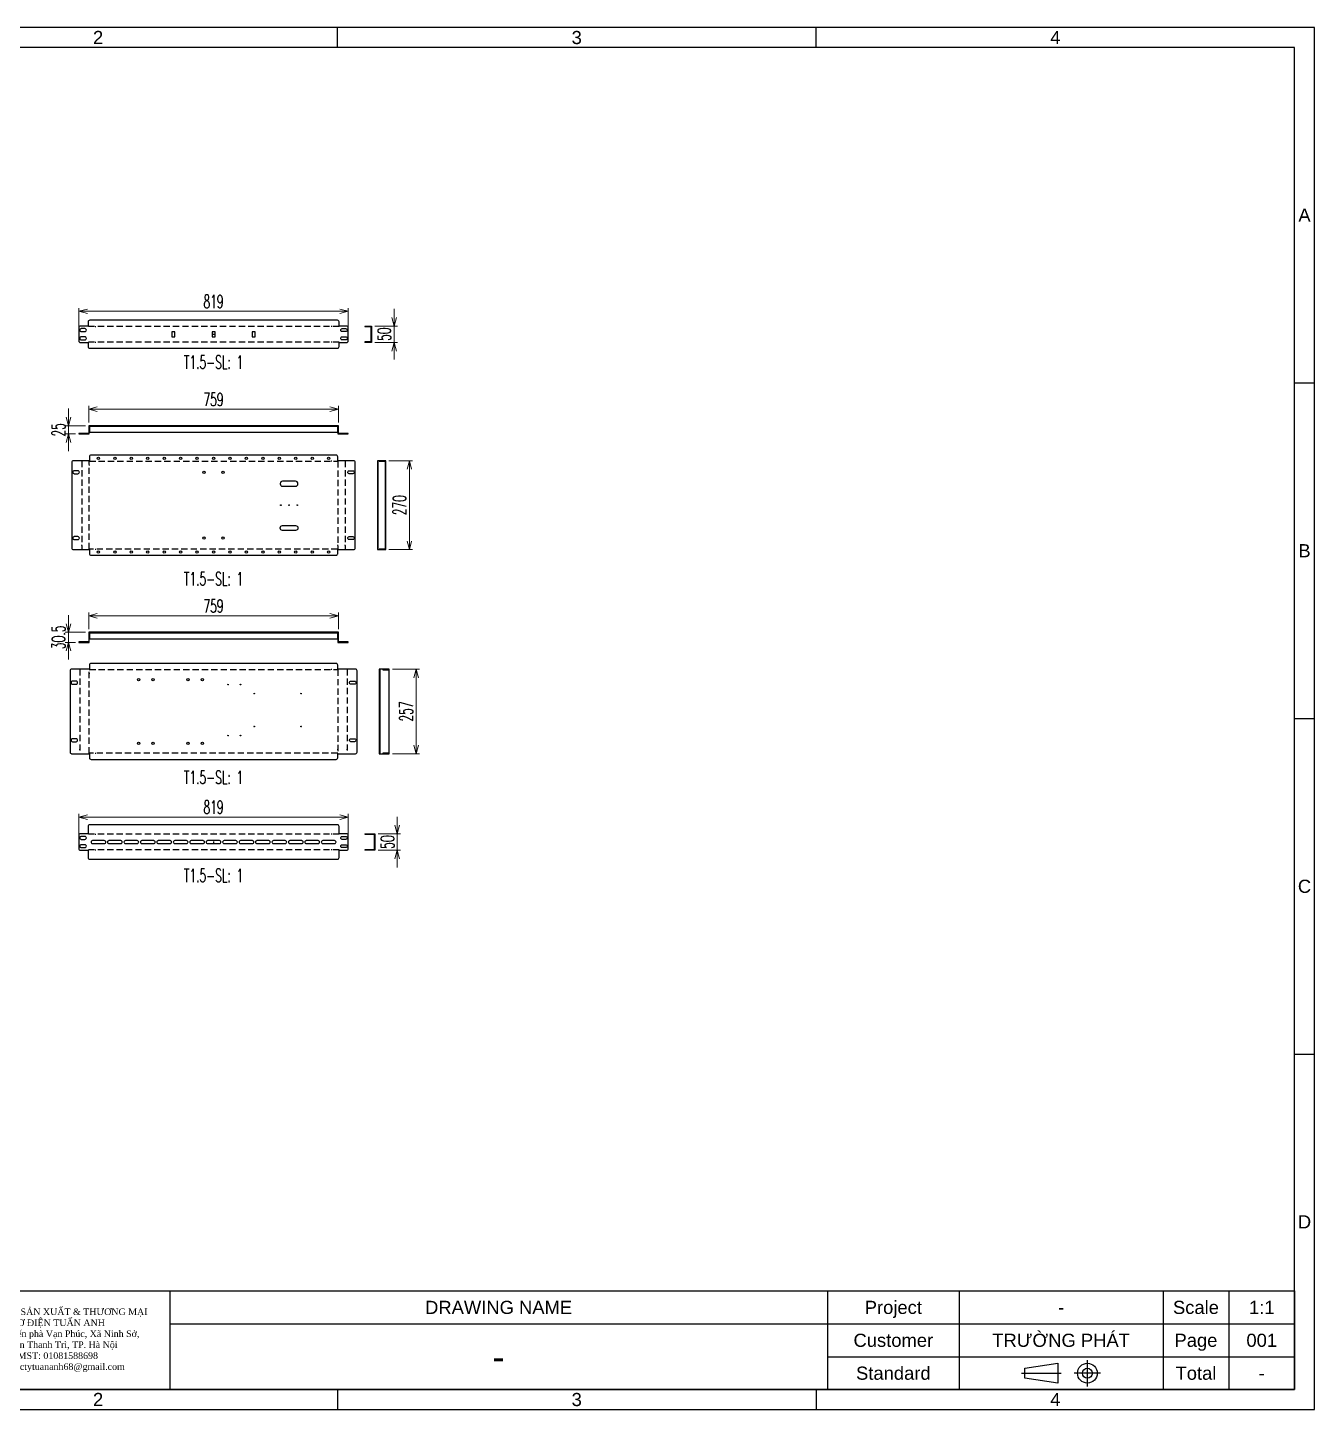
# Model space of a CAD drawing. Header units: millimetres. Extents: x 28713 to 59118, y -54378 to -19615.
# Drawn here: x 55207 to 59118, y -27993 to -23793 of the extents above; entities that cross this region are included whole.
import ezdxf
from ezdxf.enums import TextEntityAlignment as Align

# ---------------------------------------------------------------- set-up
doc = ezdxf.new("R2010")
doc.units = ezdxf.units.MM
doc.header["$LTSCALE"] = 3
doc.linetypes.add('HIDDEN', pattern=[9.525, 6.35, -3.175])
for name, color, linetype in [('@.HIDDEN', 8, 'HIDDEN'), ('@.TEXT', 7, 'Continuous'), ('@.VISIBLE', 7, 'Continuous'), ('dim', 7, 'Continuous'), ('S-DIM', 7, 'Continuous')]:
    doc.layers.add(name, color=color, linetype=linetype)
doc.styles.add('Ann_w01', font='romans.shx', dxfattribs={"width": 0.6, "bigfont": 'chineset.shx'})
doc.styles.add('Arial', font='arial.ttf')
doc.dimstyles.new('Dim 01_SC20', dxfattribs={"dimscale": 20, "dimtxt": 2, "dimasz": 1.3, "dimexe": 0.5, "dimexo": 0.5, "dimgap": 0.5, "dimtad": 1, "dimdec": 1, "dimzin": 12, "dimdsep": 46, "dimtxsty": 'Ann_w01', "dimblk": 'OPEN30', "dimcen": 1.5, "dimclrd": 6, "dimclre": 6, "dimclrt": 3, "dimadec": 1, "dimazin": 3, "dimtm": 1e-09, "dimtfac": 1, "dimtdec": 1, "dimtix": 1, "dimtmove": 0, "dimatfit": 3, "dimldrblk": 'OPEN30', "dimfxl": 1, "dimtolj": 1, "dimlwd": 20, "dimlwe": 20, "dimarcsym": 0})

# ---------------------------------------------------------------- blocks, each defined once
blk = doc.blocks.new('Standard ISO')
at = {"color": 6}
for p, q in [((-6, 0), (0, 0)), ((6, 0), (2, 0)), ((4, -2), (4, 2))]:
    blk.add_line(p, q, dxfattribs=at)
blk.add_lwpolyline([(-0.5, 1.5), (-0.5, -1.5), (-5.5, -0.75), (-5.5, 0.75), (-0.5, 1.5)])
for radius in [1.5, 0.75]:
    blk.add_circle((4, 0), radius)
blk = doc.blocks.new('A$C4dbb82d6')
at = {"layer": '@.VISIBLE'}
h = blk.add_hatch(color=30, dxfattribs=at)
h.dxf.hatch_style = 1
h.paths.add_polyline_path([(0.21, 4.97), (3.62, 1.56), (3.62, 5.97), (1.92, 5.97), (1.3, 5.35), (3.12, 5.35), (3.12, 2.59), (0.74, 4.97), (3.75, 7.98), (3.75, 8.51)])
h = blk.add_hatch(color=150, dxfattribs=at)
h.dxf.hatch_style = 1
h.paths.add_polyline_path([(6.76, 4.97), (4.37, 2.59), (4.37, 5.35), (6.2, 5.35), (5.58, 5.97), (3.88, 5.97), (3.88, 1.56), (7.29, 4.97), (3.75, 8.51), (3.75, 7.98)])
at = {"layer": '@.VISIBLE', "color": 30}
blk.add_lwpolyline([(3.62, 5.97), (3.62, 1.56), (0.21, 4.97), (3.75, 8.51), (3.75, 7.98), (0.74, 4.97), (3.12, 2.59), (3.12, 5.35), (1.3, 5.35), (1.92, 5.97)], close=True, dxfattribs=at)
at = {"layer": '@.VISIBLE', "color": 150}
blk.add_lwpolyline([(3.88, 5.97), (3.88, 1.56), (7.29, 4.97), (3.75, 8.51), (3.75, 7.98), (6.76, 4.97), (4.37, 2.59), (4.37, 5.35), (6.2, 5.35), (5.58, 5.97)], close=True, dxfattribs=at)
at = {"layer": '@.VISIBLE', "color": 30, "insert": (3.75, 0.51), "char_height": 1, "attachment_point": 5, "style": 'Ann_w01'}
blk.add_mtext_dynamic_manual_height_columns('{\\fArial|b1|i0|c0|p34;\\W1;TUAN ANH}', width=7.5, gutter_width=49.6, heights=[0], dxfattribs=at)
blk = doc.blocks.new('KHUNG BAN VE (Made by Tung)')
at = {"layer": '@.VISIBLE', "color": 8}
for p, q in [((75.75, 207), (75.75, 210)), ((148.5, 207), (148.5, 210)), ((221.25, 207), (221.25, 210)), ((3, 156), (0, 156)), ((294, 156), (297, 156)), ((3, 105), (0, 105)), ((294, 105), (297, 105)), ((3, 54), (0, 54)), ((294, 54), (297, 54)), ((23, 18), (23, 3)), ((53, 18), (53, 3)), ((73, 18), (73, 3)), ((123, 18), (123, 3)), ((223, 18), (223, 3)), ((243, 18), (243, 3)), ((274, 18), (274, 3)), ((284, 18), (284, 3)), ((3, 13), (73, 13)), ((123, 13), (294, 13)), ((3, 8), (73, 8)), ((23, 8), (3, 3)), ((223, 8), (294, 8)), ((75.75, 3), (75.75, 0)), ((148.5, 3), (148.5, 0)), ((221.25, 3), (221.25, 0))]:
    blk.add_line(p, q, dxfattribs=at)
for points in [[(0, 0), (297, 0), (297, 210), (0, 210)], [(3, 3), (294, 3), (294, 207), (3, 207)], [(3, 18), (294, 18), (294, 3), (3, 3)]]:
    blk.add_lwpolyline(points, close=True, dxfattribs=at)
at = {"xscale": 1.5, "yscale": 1.5, "zscale": 1.5}
blk.add_blockref('A$C4dbb82d6', (77.375, 4.041), dxfattribs=at)
blk.add_blockref('Standard ISO', (258.5, 5.5))
at = {"layer": '@.TEXT', "color": 1, "style": 'Arial'}
for s, p in [('1', (39.375, 208.5)), ('2', (112.125, 208.5)), ('3', (184.875, 208.5)), ('4', (257.625, 208.5)), ('A', (1.5, 181.5)), ('A', (295.5, 181.5)), ('B', (1.5, 130.5)), ('B', (295.5, 130.5)), ('C', (1.5, 79.5)), ('C', (295.5, 79.5)), ('D', (1.5, 28.5)), ('D', (295.5, 28.5)), ('30/07/2026', (63, 15.5)), ('30/07/2026', (63, 10.5)), ('1', (39.375, 1.5)), ('2', (112.125, 1.5)), ('3', (184.875, 1.5)), ('4', (257.625, 1.5))]:
    blk.add_text(s, height=2, dxfattribs=at).set_placement(p, align=Align.MIDDLE_CENTER)
at = {"layer": '@.TEXT', "color": 2, "style": 'Arial'}
for s, p in [('Designer', (13, 15.5)), ('DRAWING NAME', (173, 15.5)), ('Project', (233, 15.5)), ('Scale', (279, 15.5)), ('Approved', (13, 10.5)), ('Customer', (233, 10.5)), ('Page', (279, 10.5)), ('Name', (38, 5.5)), ('Date', (63, 5.5)), ('Standard', (233, 5.5)), ('Total', (279, 5.5))]:
    blk.add_text(s, height=2, dxfattribs=at).set_placement(p, align=Align.MIDDLE_CENTER)
at = {"layer": '@.TEXT', "color": 1, "style": 'Arial'}
for tag, height, p in [('DESIGNER_NAME', 2, (38, 15.5)), ('PROJECT_CODE', 2, (258.5, 15.5)), ('SCALE', 2, (289, 15.5)), ('APPROVED_NAME', 2, (38, 10.5)), ('CUSTOMER_NAME', 2, (258.5, 10.5)), ('PAGE', 2, (289, 10.5)), ('DRAWING_NAME', 4, (173, 8)), ('TOTAL', 2, (289, 5.5))]:
    blk.add_attdef(tag, text='', height=height, dxfattribs=at).set_placement(p, align=Align.MIDDLE_CENTER)
at = {"layer": '@.VISIBLE', "color": 30, "insert": (106, 10.5), "char_height": 1, "attachment_point": 5, "style": 'Ann_w01'}
blk.add_mtext_dynamic_manual_height_columns('{\\fTimes New Roman|b0|i0|c0|p18;\\W1;CTY TNHH SẢN XUẤT & THƯƠNG MẠI CƠ ĐIỆN TUẤN ANH\\PĐịa chỉ: Bến phà Vạn Phúc, Xã Ninh Sở, Huyện Thanh Trì, TP. Hà Nội\\PMST: 01081588698\\PEmail: ctytuananh68@gmail.com}', width=28.70976, gutter_width=99.197, heights=[0], dxfattribs=at)
blk = doc.blocks.new('Oval 20x9')
at = {"layer": '@.VISIBLE', "color": 2}
blk.add_lwpolyline([(-5.5, -4.5), (5.5, -4.5, 0.414214), (10, 0), (10, 0, 0.414214), (5.5, 4.5), (-5.5, 4.5, 0.414214), (-10, 0), (-10, 0, 0.414214)], format="xyb", close=True, dxfattribs=at)
blk = doc.blocks.new('_Open30')
at = {"color": 0, "linetype": 'ByBlock', "lineweight": -2}
for p, q in [((-1, 0.27), (0, 0)), ((0, 0), (-1, -0.27)), ((0, 0), (-1, 0))]:
    blk.add_line(p, q, dxfattribs=at)
blk = doc.blocks.new('*D217')
at = {"layer": 'Defpoints', "color": 0, "transparency": 16777216}
for p in [(56151.3, -24953.1), (55392.3, -25003), (56151.3, -25003)]:
    blk.add_point(p, dxfattribs=at)
at = {"layer": 'dim', "color": 6, "lineweight": 20, "transparency": 16777216}
for p, q in [((55392.3, -24993), (55392.3, -24943.1)), ((56151.3, -24993), (56151.3, -24943.1)), ((55418.3, -24953.1), (56125.3, -24953.1))]:
    blk.add_line(p, q, dxfattribs=at)
at = {"layer": 'dim', "color": 6, "lineweight": 20, "transparency": 16777216, "xscale": 26, "yscale": 26, "zscale": 26, "rotation": 180}
blk.add_blockref('_Open30', (55392.3, -24953.1), dxfattribs=at)
at = {"layer": 'dim', "color": 6, "lineweight": 20, "transparency": 16777216, "xscale": 26, "yscale": 26, "zscale": 26}
blk.add_blockref('_Open30', (56151.3, -24953.1), dxfattribs=at)
at = {"layer": 'dim', "color": 3, "transparency": 16777216, "insert": (55771.8, -24923.1), "char_height": 40, "attachment_point": 5, "style": 'Ann_w01'}
blk.add_mtext('\\A1;759', dxfattribs=at)
blk = doc.blocks.new('*D218')
at = {"layer": 'Defpoints', "color": 0, "transparency": 16777216}
for p in [(55330.5, -25003), (55362.3, -25028), (55392.3, -25003)]:
    blk.add_point(p, dxfattribs=at)
at = {"layer": 'dim', "color": 6, "lineweight": 20, "transparency": 16777216}
for p, q in [((55330.5, -24977), (55330.5, -24951)), ((55382.3, -25003), (55320.5, -25003)), ((55352.3, -25028), (55320.5, -25028)), ((55330.5, -25028), (55330.5, -25003)), ((55330.5, -25054), (55330.5, -25080))]:
    blk.add_line(p, q, dxfattribs=at)
at = {"layer": 'dim', "color": 6, "lineweight": 20, "transparency": 16777216, "xscale": 26, "yscale": 26, "zscale": 26}
for p, rotation in [((55330.5, -25003), 270), ((55330.5, -25028), 90)]:
    blk.add_blockref('_Open30', p, dxfattribs=dict(at, rotation=rotation))
at = {"layer": 'dim', "color": 3, "transparency": 16777216, "insert": (55300.5, -25015.5), "char_height": 40, "attachment_point": 5, "rotation": 90, "style": 'Ann_w01'}
blk.add_mtext('\\A1;25', dxfattribs=at)
blk = doc.blocks.new('*D219')
at = {"layer": 'Defpoints', "color": 0, "transparency": 16777216}
for p in [(55362.3, -24655.3), (55362.3, -24745), (56181.3, -24745)]:
    blk.add_point(p, dxfattribs=at)
at = {"layer": 'dim', "color": 6, "lineweight": 20, "transparency": 16777216}
for p, q in [((55362.3, -24735), (55362.3, -24645.3)), ((56181.3, -24735), (56181.3, -24645.3)), ((56155.3, -24655.3), (55388.3, -24655.3))]:
    blk.add_line(p, q, dxfattribs=at)
at = {"layer": 'dim', "color": 6, "lineweight": 20, "transparency": 16777216, "xscale": 26, "yscale": 26, "zscale": 26, "rotation": 180}
blk.add_blockref('_Open30', (55362.3, -24655.3), dxfattribs=at)
at = {"layer": 'dim', "color": 6, "lineweight": 20, "transparency": 16777216, "xscale": 26, "yscale": 26, "zscale": 26}
blk.add_blockref('_Open30', (56181.3, -24655.3), dxfattribs=at)
at = {"layer": 'dim', "color": 3, "transparency": 16777216, "insert": (55771.8, -24625.3), "char_height": 40, "attachment_point": 5, "style": 'Ann_w01'}
blk.add_mtext('\\A1;819', dxfattribs=at)
blk = doc.blocks.new('*D223')
at = {"layer": 'Defpoints', "color": 0, "transparency": 16777216}
for p in [(56151.3, -25581.1), (55392.3, -25631), (56151.3, -25631)]:
    blk.add_point(p, dxfattribs=at)
at = {"layer": 'dim', "color": 6, "lineweight": 20, "transparency": 16777216}
for p, q in [((55392.3, -25621), (55392.3, -25571.1)), ((56151.3, -25621), (56151.3, -25571.1)), ((55418.3, -25581.1), (56125.3, -25581.1))]:
    blk.add_line(p, q, dxfattribs=at)
at = {"layer": 'dim', "color": 6, "lineweight": 20, "transparency": 16777216, "xscale": 26, "yscale": 26, "zscale": 26, "rotation": 180}
blk.add_blockref('_Open30', (55392.3, -25581.1), dxfattribs=at)
at = {"layer": 'dim', "color": 6, "lineweight": 20, "transparency": 16777216, "xscale": 26, "yscale": 26, "zscale": 26}
blk.add_blockref('_Open30', (56151.3, -25581.1), dxfattribs=at)
at = {"layer": 'dim', "color": 3, "transparency": 16777216, "insert": (55771.8, -25551.1), "char_height": 40, "attachment_point": 5, "style": 'Ann_w01'}
blk.add_mtext('\\A1;759', dxfattribs=at)
blk = doc.blocks.new('*D224')
at = {"layer": 'Defpoints', "color": 0, "transparency": 16777216}
for p in [(55330.5, -25631), (55362.3, -25661.5), (55392.3, -25631)]:
    blk.add_point(p, dxfattribs=at)
at = {"layer": 'dim', "color": 6, "lineweight": 20, "transparency": 16777216}
for p, q in [((55330.5, -25605), (55330.5, -25579)), ((55382.3, -25631), (55320.5, -25631)), ((55352.3, -25661.5), (55320.5, -25661.5)), ((55330.5, -25661.5), (55330.5, -25631)), ((55330.5, -25687.5), (55330.5, -25713.5))]:
    blk.add_line(p, q, dxfattribs=at)
at = {"layer": 'dim', "color": 6, "lineweight": 20, "transparency": 16777216, "xscale": 26, "yscale": 26, "zscale": 26}
for p, rotation in [((55330.5, -25631), 270), ((55330.5, -25661.5), 90)]:
    blk.add_blockref('_Open30', p, dxfattribs=dict(at, rotation=rotation))
at = {"layer": 'dim', "color": 3, "transparency": 16777216, "insert": (55300.5, -25646.3), "char_height": 40, "attachment_point": 5, "rotation": 90, "style": 'Ann_w01'}
blk.add_mtext('\\A1;30.5', dxfattribs=at)
blk = doc.blocks.new('*D225')
at = {"layer": 'Defpoints', "color": 0, "transparency": 16777216}
for p in [(55362.3, -26192.6), (55362.3, -26288.6), (56181.3, -26288.6)]:
    blk.add_point(p, dxfattribs=at)
at = {"layer": 'dim', "color": 6, "lineweight": 20, "transparency": 16777216}
for p, q in [((55362.3, -26278.6), (55362.3, -26182.6)), ((56155.3, -26192.6), (55388.3, -26192.6)), ((56181.3, -26278.6), (56181.3, -26182.6))]:
    blk.add_line(p, q, dxfattribs=at)
at = {"layer": 'dim', "color": 6, "lineweight": 20, "transparency": 16777216, "xscale": 26, "yscale": 26, "zscale": 26, "rotation": 180}
blk.add_blockref('_Open30', (55362.3, -26192.6), dxfattribs=at)
at = {"layer": 'dim', "color": 6, "lineweight": 20, "transparency": 16777216, "xscale": 26, "yscale": 26, "zscale": 26}
blk.add_blockref('_Open30', (56181.3, -26192.6), dxfattribs=at)
at = {"layer": 'dim', "color": 3, "transparency": 16777216, "insert": (55771.8, -26162.6), "char_height": 40, "attachment_point": 5, "style": 'Ann_w01'}
blk.add_mtext('\\A1;819', dxfattribs=at)
blk = doc.blocks.new('*D226')
at = {"layer": 'Defpoints', "color": 0, "transparency": 16777216}
for p in [(56252, -24700), (56252, -24750), (56320.8, -24750)]:
    blk.add_point(p, dxfattribs=at)
at = {"layer": 'S-DIM', "color": 6, "lineweight": 20, "transparency": 16777216}
for p, q in [((56320.8, -24674), (56320.8, -24648)), ((56262, -24700), (56330.8, -24700)), ((56320.8, -24700), (56320.8, -24750)), ((56262, -24750), (56330.8, -24750)), ((56320.8, -24776), (56320.8, -24802))]:
    blk.add_line(p, q, dxfattribs=at)
at = {"layer": 'S-DIM', "color": 6, "lineweight": 20, "transparency": 16777216, "xscale": 26, "yscale": 26, "zscale": 26}
for p, rotation in [((56320.8, -24700), 270), ((56320.8, -24750), 90)]:
    blk.add_blockref('_Open30', p, dxfattribs=dict(at, rotation=rotation))
at = {"layer": 'S-DIM', "color": 3, "transparency": 16777216, "insert": (56290.8, -24725), "char_height": 40, "attachment_point": 5, "rotation": 90, "style": 'Ann_w01'}
blk.add_mtext('\\A1;50', dxfattribs=at)
blk = doc.blocks.new('*D227')
at = {"layer": 'Defpoints', "color": 0, "transparency": 16777216}
for p in [(56295.2, -25109.6), (56295.2, -25379.6), (56367.1, -25379.6)]:
    blk.add_point(p, dxfattribs=at)
at = {"layer": 'S-DIM', "color": 6, "lineweight": 20, "transparency": 16777216}
for p, q in [((56305.2, -25109.6), (56377.1, -25109.6)), ((56367.1, -25135.6), (56367.1, -25353.6)), ((56305.2, -25379.6), (56377.1, -25379.6))]:
    blk.add_line(p, q, dxfattribs=at)
at = {"layer": 'S-DIM', "color": 6, "lineweight": 20, "transparency": 16777216, "xscale": 26, "yscale": 26, "zscale": 26}
for p, rotation in [((56367.1, -25109.6), 90), ((56367.1, -25379.6), 270)]:
    blk.add_blockref('_Open30', p, dxfattribs=dict(at, rotation=rotation))
at = {"layer": 'S-DIM', "color": 3, "transparency": 16777216, "insert": (56337.1, -25244.6), "char_height": 40, "attachment_point": 5, "rotation": 90, "style": 'Ann_w01'}
blk.add_mtext('\\A1;270', dxfattribs=at)
blk = doc.blocks.new('*D228')
at = {"layer": 'Defpoints', "color": 0, "transparency": 16777216}
for p in [(56306.2, -25743.1), (56306.2, -26000.1), (56387.5, -26000.1)]:
    blk.add_point(p, dxfattribs=at)
at = {"layer": 'S-DIM', "color": 6, "lineweight": 20, "transparency": 16777216}
for p, q in [((56316.2, -25743.1), (56397.5, -25743.1)), ((56387.5, -25769.1), (56387.5, -25974.1)), ((56316.2, -26000.1), (56397.5, -26000.1))]:
    blk.add_line(p, q, dxfattribs=at)
at = {"layer": 'S-DIM', "color": 6, "lineweight": 20, "transparency": 16777216, "xscale": 26, "yscale": 26, "zscale": 26}
for p, rotation in [((56387.5, -25743.1), 90), ((56387.5, -26000.1), 270)]:
    blk.add_blockref('_Open30', p, dxfattribs=dict(at, rotation=rotation))
at = {"layer": 'S-DIM', "color": 3, "transparency": 16777216, "insert": (56357.5, -25871.6), "char_height": 40, "attachment_point": 5, "rotation": 90, "style": 'Ann_w01'}
blk.add_mtext('\\A1;257', dxfattribs=at)
blk = doc.blocks.new('*D229')
at = {"layer": 'Defpoints', "color": 0, "transparency": 16777216}
for p in [(56262, -26243.6), (56262, -26293.6), (56330.5, -26293.6)]:
    blk.add_point(p, dxfattribs=at)
at = {"layer": 'S-DIM', "color": 6, "lineweight": 20, "transparency": 16777216}
for p, q in [((56330.5, -26217.6), (56330.5, -26191.6)), ((56272, -26243.6), (56340.5, -26243.6)), ((56330.5, -26243.6), (56330.5, -26293.6)), ((56272, -26293.6), (56340.5, -26293.6)), ((56330.5, -26319.6), (56330.5, -26345.6))]:
    blk.add_line(p, q, dxfattribs=at)
at = {"layer": 'S-DIM', "color": 6, "lineweight": 20, "transparency": 16777216, "xscale": 26, "yscale": 26, "zscale": 26}
for p, rotation in [((56330.5, -26243.6), 270), ((56330.5, -26293.6), 90)]:
    blk.add_blockref('_Open30', p, dxfattribs=dict(at, rotation=rotation))
at = {"layer": 'S-DIM', "color": 3, "transparency": 16777216, "insert": (56300.5, -26268.6), "char_height": 40, "attachment_point": 5, "rotation": 90, "style": 'Ann_w01'}
blk.add_mtext('\\A1;50', dxfattribs=at)

msp = doc.modelspace()

# ---------------------------------------------------------------- linework, layer by layer
for p, q in [((56271.75, -25109.6), (56271.75, -25379.6)), ((56270.25, -25144.6), (56271.75, -25144.6)), ((56270.25, -25344.6), (56271.75, -25344.6)), ((56277.25, -25743.08), (56277.25, -26000.08)), ((56275.75, -25784.08), (56277.25, -25784.08)), ((56275.75, -25959.08), (56277.25, -25959.08))]:
    msp.add_line(p, q)
for points in [[(55645.31, -24732.54), (55654.31, -24732.54), (55654.31, -24717.54), (55645.31, -24717.54)], [(55767.31, -24732.54), (55776.31, -24732.54), (55776.31, -24717.54), (55767.31, -24717.54)], [(55889.31, -24732.54), (55898.31, -24732.54), (55898.31, -24717.54), (55889.31, -24717.54)], [(56270.25, -25379.6), (56295.25, -25379.6), (56295.25, -25109.6), (56270.25, -25109.6)], [(56275.75, -26000.08), (56306.25, -26000.08), (56306.25, -25743.08), (56275.75, -25743.08)]]:
    msp.add_lwpolyline(points, close=True)
for points in [[(56275.25, -25109.6), (56275.25, -25111.1), (56293.75, -25111.1), (56293.75, -25378.1), (56275.25, -25378.1), (56275.25, -25379.6)], [(56286.25, -25743.08), (56286.25, -25744.58), (56304.75, -25744.58), (56304.75, -25998.58), (56286.25, -25998.58), (56286.25, -26000.08)]]:
    msp.add_lwpolyline(points)
for points in [[(55981.51, -25187.05), (56021.43, -25187.05, 0.4142136), (56028.43, -25180.05), (56028.43, -25179.05, 0.4142136), (56021.43, -25172.05), (55981.51, -25172.05, 0.4142136), (55974.51, -25179.05), (55974.51, -25180.05, 0.4142136)], [(55981.51, -25306.56), (56021.43, -25306.56, -0.4142136), (56028.43, -25313.56), (56028.43, -25314.56, -0.4142136), (56021.43, -25321.56), (55981.51, -25321.56, -0.4142136), (55974.51, -25314.56), (55974.51, -25313.56, -0.4142136)]]:
    msp.add_lwpolyline(points, format="xyb", close=True)
for centre, radius in [((55742.81, -25144.6), 3.75), ((55800.81, -25144.6), 3.75), ((55976.47, -25244.6), 1), ((56001.47, -25244.6), 1), ((56026.47, -25244.6), 1), ((55742.81, -25344.6), 3.75), ((55800.81, -25344.6), 3.75), ((55543.81, -25774.58), 3.5), ((55587.81, -25774.58), 3.5), ((55693.81, -25774.58), 3.5), ((55737.81, -25774.58), 3.5), ((55815.81, -25789.91), 1), ((55853.81, -25789.91), 1), ((55895.81, -25817.41), 1), ((56037.81, -25817.41), 1), ((55815.81, -25944.91), 1), ((55853.81, -25944.91), 1), ((55895.81, -25917.41), 1), ((56037.81, -25917.41), 1), ((55543.81, -25968.58), 3.5), ((55587.81, -25968.58), 3.5), ((55693.81, -25968.58), 3.5), ((55737.81, -25968.58), 3.5)]:
    msp.add_circle(centre, radius)
at = {"layer": '@.HIDDEN', "linetype": 'HIDDEN'}
for p, q in [((55770.31, -24725.04), (55773.31, -24725.04)), ((55771.81, -24723.54), (55771.81, -24726.54)), ((55371.21, -25109.6), (55371.21, -25379.6)), ((56172.41, -25109.6), (56172.41, -25379.6)), ((55365.71, -25743.08), (55365.71, -26000.08)), ((56177.91, -25743.08), (56177.91, -26000.08)), ((55770.31, -26268.58), (55773.31, -26268.58)), ((55771.81, -26267.08), (55771.81, -26270.08))]:
    msp.add_line(p, q, dxfattribs=at)
for points in [[(56153.31, -24701.34), (55390.31, -24701.34)], [(56153.31, -24748.74), (55390.31, -24748.74)], [(56153.31, -26244.88), (55390.31, -26244.88)], [(56153.31, -26292.28), (55390.31, -26292.28)]]:
    msp.add_lwpolyline(points, dxfattribs=at)
for points in [[(56150.01, -25378.3), (55393.61, -25378.3), (55393.61, -25110.9), (56150.01, -25110.9)], [(56150.01, -25998.78), (55393.61, -25998.78), (55393.61, -25744.38), (56150.01, -25744.38)]]:
    msp.add_lwpolyline(points, close=True, dxfattribs=at)
at = {"layer": '@.VISIBLE'}
for p, q in [((55390.31, -24700.04), (55390.31, -24701.34)), ((56153.31, -24700.04), (56153.31, -24701.34)), ((56232.02, -24700.04), (56232.02, -24701.54)), ((56252.02, -24712.54), (56250.52, -24712.54)), ((56252.02, -24737.54), (56250.52, -24737.54)), ((55390.31, -24750.04), (55390.31, -24748.74)), ((56153.31, -24750.04), (56153.31, -24748.74)), ((56232.02, -24748.54), (56232.02, -24750.04)), ((55394.31, -25109.6), (55394.31, -25110.9)), ((56149.31, -25109.6), (56149.31, -25110.9)), ((55394.31, -25379.6), (55394.31, -25378.3)), ((56149.31, -25379.6), (56149.31, -25378.3)), ((55394.31, -25743.08), (55394.31, -25744.38)), ((56149.31, -25743.08), (56149.31, -25744.38)), ((55394.31, -26000.08), (55394.31, -25998.78)), ((56149.31, -26000.08), (56149.31, -25998.78)), ((55390.31, -26243.58), (55390.31, -26244.88)), ((56153.31, -26243.58), (56153.31, -26244.88)), ((56232.02, -26243.58), (56232.02, -26245.08)), ((56262.02, -26256.08), (56260.52, -26256.08)), ((56262.02, -26281.08), (56260.52, -26281.08)), ((55390.31, -26293.58), (55390.31, -26292.28)), ((56153.31, -26293.58), (56153.31, -26292.28)), ((56232.02, -26292.08), (56232.02, -26293.58))]:
    msp.add_line(p, q, dxfattribs=at)
at = {"layer": '@.VISIBLE', "color": 1}
for p, q in [((55411.68, -24701.34), (55413.68, -24701.34)), ((56131.93, -24701.34), (56129.93, -24701.34)), ((55411.68, -24748.74), (55413.68, -24748.74)), ((56131.93, -24748.74), (56129.93, -24748.74)), ((55411.68, -25110.9), (55413.68, -25110.9)), ((56131.93, -25110.9), (56129.93, -25110.9)), ((55371.21, -25121.75), (55371.21, -25123.75)), ((55393.61, -25121.75), (55393.61, -25123.75)), ((56150.01, -25121.75), (56150.01, -25123.75)), ((56172.41, -25121.75), (56172.41, -25123.75)), ((55371.21, -25367.46), (55371.21, -25365.46)), ((55393.61, -25367.46), (55393.61, -25365.46)), ((56150.01, -25367.46), (56150.01, -25365.46)), ((56172.41, -25367.46), (56172.41, -25365.46)), ((55411.68, -25378.3), (55413.68, -25378.3)), ((56131.93, -25378.3), (56129.93, -25378.3)), ((55411.68, -25744.38), (55413.68, -25744.38)), ((56131.93, -25744.38), (56129.93, -25744.38)), ((55365.71, -25755.22), (55365.71, -25757.22)), ((55393.61, -25755.22), (55393.61, -25757.22)), ((56150.01, -25755.22), (56150.01, -25757.22)), ((56177.91, -25755.22), (56177.91, -25757.22)), ((55365.71, -25987.94), (55365.71, -25985.94)), ((55393.61, -25987.94), (55393.61, -25985.94)), ((56150.01, -25987.94), (56150.01, -25985.94)), ((56177.91, -25987.94), (56177.91, -25985.94)), ((55411.68, -25998.78), (55413.68, -25998.78)), ((56131.93, -25998.78), (56129.93, -25998.78)), ((55411.68, -26244.88), (55413.68, -26244.88)), ((56131.93, -26244.88), (56129.93, -26244.88)), ((55411.68, -26292.28), (55413.68, -26292.28)), ((56131.93, -26292.28), (56129.93, -26292.28))]:
    msp.add_line(p, q, dxfattribs=at)
at = {"layer": '@.VISIBLE'}
for points in [[(56153.31, -24700.04), (56153.31, -24687.64, 0.4142136), (56148.31, -24682.64), (55395.31, -24682.64, 0.4142136), (55390.31, -24687.64), (55390.31, -24700.04)], [(55390.31, -24700.04), (55367.31, -24700.04, 0.4142136), (55362.31, -24705.04), (55362.31, -24745.04, 0.4142136), (55367.31, -24750.04), (55390.31, -24750.04)], [(56153.31, -24750.04), (56176.31, -24750.04, 0.4142136), (56181.31, -24745.04), (56181.31, -24705.04, 0.4142136), (56176.31, -24700.04), (56153.31, -24700.04)], [(55390.31, -24750.04), (55390.31, -24762.44, 0.4142136), (55395.31, -24767.44), (56148.31, -24767.44, 0.4142136), (56153.31, -24762.44), (56153.31, -24750.04)], [(55394.31, -25109.6), (55346.01, -25109.6, 0.4142136), (55341.01, -25114.6), (55341.01, -25374.6, 0.4142136), (55346.01, -25379.6), (55394.31, -25379.6)], [(56149.31, -25109.6), (56149.31, -25097.2, 0.4142136), (56144.31, -25092.2), (55399.31, -25092.2, 0.4142136), (55394.31, -25097.2), (55394.31, -25109.6)], [(56149.31, -25379.6), (56197.61, -25379.6, 0.4142136), (56202.61, -25374.6), (56202.61, -25114.6, 0.4142136), (56197.61, -25109.6), (56149.31, -25109.6)], [(55394.31, -25379.6), (55394.31, -25392, 0.4142136), (55399.31, -25397), (56144.31, -25397, 0.4142136), (56149.31, -25392), (56149.31, -25379.6)], [(55394.31, -25743.08), (55340.51, -25743.08, 0.4142136), (55335.51, -25748.08), (55335.51, -25995.08, 0.4142136), (55340.51, -26000.08), (55394.31, -26000.08)], [(56149.31, -25743.08), (56149.31, -25730.68, 0.4142136), (56144.31, -25725.68), (55399.31, -25725.68, 0.4142136), (55394.31, -25730.68), (55394.31, -25743.08)], [(56149.31, -26000.08), (56203.11, -26000.08, 0.4142136), (56208.11, -25995.08), (56208.11, -25748.08, 0.4142136), (56203.11, -25743.08), (56149.31, -25743.08)], [(55394.31, -26000.08), (55394.31, -26012.48, 0.4142136), (55399.31, -26017.48), (56144.31, -26017.48, 0.4142136), (56149.31, -26012.48), (56149.31, -26000.08)], [(55390.31, -26243.58), (55367.31, -26243.58, 0.4142136), (55362.31, -26248.58), (55362.31, -26288.58, 0.4142136), (55367.31, -26293.58), (55390.31, -26293.58)], [(56153.31, -26243.58), (56153.31, -26221.18, 0.4142136), (56148.31, -26216.18), (55395.31, -26216.18, 0.4142136), (55390.31, -26221.18), (55390.31, -26243.58)], [(56153.31, -26293.58), (56176.31, -26293.58, 0.4142136), (56181.31, -26288.58), (56181.31, -26248.58, 0.4142136), (56176.31, -26243.58), (56153.31, -26243.58)], [(55390.31, -26293.58), (55390.31, -26315.98, 0.4142136), (55395.31, -26320.98), (56148.31, -26320.98, 0.4142136), (56153.31, -26315.98), (56153.31, -26293.58)]]:
    msp.add_lwpolyline(points, format="xyb", dxfattribs=at)
for points in [[(56232.02, -24700.04), (56252.02, -24700.04), (56252.02, -24750.04), (56232.02, -24750.04)], [(56232.02, -24701.54), (56250.52, -24701.54), (56250.52, -24748.54), (56232.02, -24748.54)], [(55394.31, -25004.55), (55394.31, -25023.05), (56149.31, -25023.05), (56149.31, -25004.55)], [(55394.31, -25632.53), (55394.31, -25651.03), (56149.31, -25651.03), (56149.31, -25632.53)], [(56232.02, -26243.58), (56262.02, -26243.58), (56262.02, -26293.58), (56232.02, -26293.58)], [(56232.02, -26245.08), (56260.52, -26245.08), (56260.52, -26292.08), (56232.02, -26292.08)]]:
    msp.add_lwpolyline(points, dxfattribs=at)
for points in [[(56181.31, -25026.55), (56151.31, -25026.55), (56151.31, -25003.05), (55392.31, -25003.05), (55392.31, -25026.55), (55362.31, -25026.55), (55362.31, -25028.05), (55393.81, -25028.05), (55393.81, -25004.55), (56149.81, -25004.55), (56149.81, -25028.05), (56181.31, -25028.05)], [(56181.31, -25660.03), (56151.31, -25660.03), (56151.31, -25631.03), (55392.31, -25631.03), (55392.31, -25660.03), (55362.31, -25660.03), (55362.31, -25661.53), (55393.81, -25661.53), (55393.81, -25632.53), (56149.81, -25632.53), (56149.81, -25661.53), (56181.31, -25661.53)]]:
    msp.add_lwpolyline(points, close=True, dxfattribs=at)
for points in [[(55403.81, -26273.08), (55439.81, -26273.08, 0.4142136), (55444.31, -26268.58), (55444.31, -26268.58, 0.4142136), (55439.81, -26264.08), (55403.81, -26264.08, 0.4142136), (55399.31, -26268.58), (55399.31, -26268.58, 0.4142136)], [(55453.81, -26273.08), (55489.81, -26273.08, 0.4142136), (55494.31, -26268.58), (55494.31, -26268.58, 0.4142136), (55489.81, -26264.08), (55453.81, -26264.08, 0.4142136), (55449.31, -26268.58), (55449.31, -26268.58, 0.4142136)], [(55503.81, -26273.08), (55539.81, -26273.08, 0.4142136), (55544.31, -26268.58), (55544.31, -26268.58, 0.4142136), (55539.81, -26264.08), (55503.81, -26264.08, 0.4142136), (55499.31, -26268.58), (55499.31, -26268.58, 0.4142136)], [(55553.81, -26273.08), (55589.81, -26273.08, 0.4142136), (55594.31, -26268.58), (55594.31, -26268.58, 0.4142136), (55589.81, -26264.08), (55553.81, -26264.08, 0.4142136), (55549.31, -26268.58), (55549.31, -26268.58, 0.4142136)], [(55603.81, -26273.08), (55639.81, -26273.08, 0.4142136), (55644.31, -26268.58), (55644.31, -26268.58, 0.4142136), (55639.81, -26264.08), (55603.81, -26264.08, 0.4142136), (55599.31, -26268.58), (55599.31, -26268.58, 0.4142136)], [(55653.81, -26273.08), (55689.81, -26273.08, 0.4142136), (55694.31, -26268.58), (55694.31, -26268.58, 0.4142136), (55689.81, -26264.08), (55653.81, -26264.08, 0.4142136), (55649.31, -26268.58), (55649.31, -26268.58, 0.4142136)], [(55703.81, -26273.08), (55739.81, -26273.08, 0.4142136), (55744.31, -26268.58), (55744.31, -26268.58, 0.4142136), (55739.81, -26264.08), (55703.81, -26264.08, 0.4142136), (55699.31, -26268.58), (55699.31, -26268.58, 0.4142136)], [(55753.81, -26273.08), (55789.81, -26273.08, 0.4142136), (55794.31, -26268.58), (55794.31, -26268.58, 0.4142136), (55789.81, -26264.08), (55753.81, -26264.08, 0.4142136), (55749.31, -26268.58), (55749.31, -26268.58, 0.4142136)], [(55803.81, -26273.08), (55839.81, -26273.08, 0.4142136), (55844.31, -26268.58), (55844.31, -26268.58, 0.4142136), (55839.81, -26264.08), (55803.81, -26264.08, 0.4142136), (55799.31, -26268.58), (55799.31, -26268.58, 0.4142136)], [(55853.81, -26273.08), (55889.81, -26273.08, 0.4142136), (55894.31, -26268.58), (55894.31, -26268.58, 0.4142136), (55889.81, -26264.08), (55853.81, -26264.08, 0.4142136), (55849.31, -26268.58), (55849.31, -26268.58, 0.4142136)], [(55903.81, -26273.08), (55939.81, -26273.08, 0.4142136), (55944.31, -26268.58), (55944.31, -26268.58, 0.4142136), (55939.81, -26264.08), (55903.81, -26264.08, 0.4142136), (55899.31, -26268.58), (55899.31, -26268.58, 0.4142136)], [(55953.81, -26273.08), (55989.81, -26273.08, 0.4142136), (55994.31, -26268.58), (55994.31, -26268.58, 0.4142136), (55989.81, -26264.08), (55953.81, -26264.08, 0.4142136), (55949.31, -26268.58), (55949.31, -26268.58, 0.4142136)], [(56003.81, -26273.08), (56039.81, -26273.08, 0.4142136), (56044.31, -26268.58), (56044.31, -26268.58, 0.4142136), (56039.81, -26264.08), (56003.81, -26264.08, 0.4142136), (55999.31, -26268.58), (55999.31, -26268.58, 0.4142136)], [(56053.81, -26273.08), (56089.81, -26273.08, 0.4142136), (56094.31, -26268.58), (56094.31, -26268.58, 0.4142136), (56089.81, -26264.08), (56053.81, -26264.08, 0.4142136), (56049.31, -26268.58), (56049.31, -26268.58, 0.4142136)], [(56103.81, -26273.08), (56139.81, -26273.08, 0.4142136), (56144.31, -26268.58), (56144.31, -26268.58, 0.4142136), (56139.81, -26264.08), (56103.81, -26264.08, 0.4142136), (56099.31, -26268.58), (56099.31, -26268.58, 0.4142136)]]:
    msp.add_lwpolyline(points, format="xyb", close=True, dxfattribs=at)
for centre in [(55421.81, -25102.2), (55471.81, -25102.2), (55521.81, -25102.2), (55571.81, -25102.2), (55621.81, -25102.2), (55671.81, -25102.2), (55721.81, -25102.2), (55771.81, -25102.2), (55821.81, -25102.2), (55871.81, -25102.2), (55921.81, -25102.2), (55971.81, -25102.2), (56021.81, -25102.2), (56071.81, -25102.2), (56121.81, -25102.2), (55421.81, -25387), (55471.81, -25387), (55521.81, -25387), (55571.81, -25387), (55621.81, -25387), (55671.81, -25387), (55721.81, -25387), (55771.81, -25387), (55821.81, -25387), (55871.81, -25387), (55921.81, -25387), (55971.81, -25387), (56021.81, -25387), (56071.81, -25387), (56121.81, -25387)]:
    msp.add_circle(centre, 3.5, dxfattribs=at)

# ---------------------------------------------------------------- block references
at = {"layer": '@.VISIBLE', "xscale": 20, "yscale": 20, "zscale": 20}
msp.add_blockref('KHUNG BAN VE (Made by Tung)', (53178.47, -27993.02), dxfattribs=at).add_auto_attribs({'APPROVED_NAME': '-', 'DESIGNER_NAME': '-', 'TOTAL': '-', 'PAGE': '001', 'SCALE': '1:1', 'CUSTOMER_NAME': 'TRƯỜNG PHÁT', 'PROJECT_CODE': '-', 'DRAWING_NAME': '-'})
at = {"layer": '@.VISIBLE'}
for p in [(55375.31, -24712.54), (55375.31, -24737.54), (55354.01, -25144.6), (55354.01, -25344.6), (55348.51, -25784.08), (55348.51, -25959.08), (55375.31, -26256.08), (55375.31, -26281.08)]:
    msp.add_blockref('Oval 20x9', p, dxfattribs=at)
at = {"layer": '@.VISIBLE', "xscale": -1}
for p in [(56168.31, -24712.54), (56168.31, -24737.54), (56189.61, -25144.6), (56189.61, -25344.6), (56195.11, -25784.08), (56195.11, -25959.08), (56168.31, -26256.08), (56168.31, -26281.08)]:
    msp.add_blockref('Oval 20x9', p, dxfattribs=at)

# ---------------------------------------------------------------- texts
at = {"layer": '@.VISIBLE', "color": 1, "style": 'Ann_w01', "width": 0.6}
for p in [(55771.81, -24810.08), (55771.81, -25468.46), (55771.81, -26071.99), (55771.81, -26370.07)]:
    msp.add_text('T1.5-SL: 1', height=40, dxfattribs=at).set_placement(p, align=Align.MIDDLE_CENTER)

# ---------------------------------------------------------------- dimensions: what is measured, and where the dimension line sits
at = {"layer": 'dim'}
for base, p1, p2, picture, middle in [((55362.31, -24655.29), (56181.31, -24745.04), (55362.31, -24745.04), '*D219', (55771.81, -24625.29)), ((56151.31, -24953.13), (55392.31, -25003.05), (56151.31, -25003.05), '*D217', (55771.81, -24923.13)), ((56151.31, -25581.11), (55392.31, -25631.03), (56151.31, -25631.03), '*D223', (55771.81, -25551.11)), ((55362.31, -26192.64), (56181.31, -26288.58), (55362.31, -26288.58), '*D225', (55771.81, -26162.64))]:
    dim = msp.add_linear_dim(base=base, p1=p1, p2=p2, dimstyle='Dim 01_SC20', dxfattribs=at)
    dim.commit()
    dim.dimension.update_dxf_attribs({"geometry": picture, "text_midpoint": middle})
for base, p1, p2, picture, middle in [((55330.48, -25003.05), (55362.31, -25028.05), (55392.31, -25003.05), '*D218', (55300.48, -25015.55)), ((55330.48, -25631.03), (55362.31, -25661.53), (55392.31, -25631.03), '*D224', (55300.48, -25646.28))]:
    dim = msp.add_linear_dim(base=base, p1=p1, p2=p2, angle=90, dimstyle='Dim 01_SC20', dxfattribs=at)
    dim.commit()
    dim.dimension.update_dxf_attribs({"geometry": picture, "text_midpoint": middle})
at = {"layer": 'S-DIM'}
for base, p1, p2, picture, middle in [((56320.8, -24750.04), (56252.02, -24700.04), (56252.02, -24750.04), '*D226', (56290.8, -24725.04)), ((56367.11, -25379.6), (56295.25, -25109.6), (56295.25, -25379.6), '*D227', (56337.11, -25244.6)), ((56387.52, -26000.08), (56306.25, -25743.08), (56306.25, -26000.08), '*D228', (56357.52, -25871.58)), ((56330.5, -26293.58), (56262.02, -26243.58), (56262.02, -26293.58), '*D229', (56300.5, -26268.58))]:
    dim = msp.add_linear_dim(base=base, p1=p1, p2=p2, angle=90, dimstyle='Dim 01_SC20', dxfattribs=at)
    dim.commit()
    dim.dimension.update_dxf_attribs({"geometry": picture, "text_midpoint": middle})

doc.saveas('drawing.dxf')
